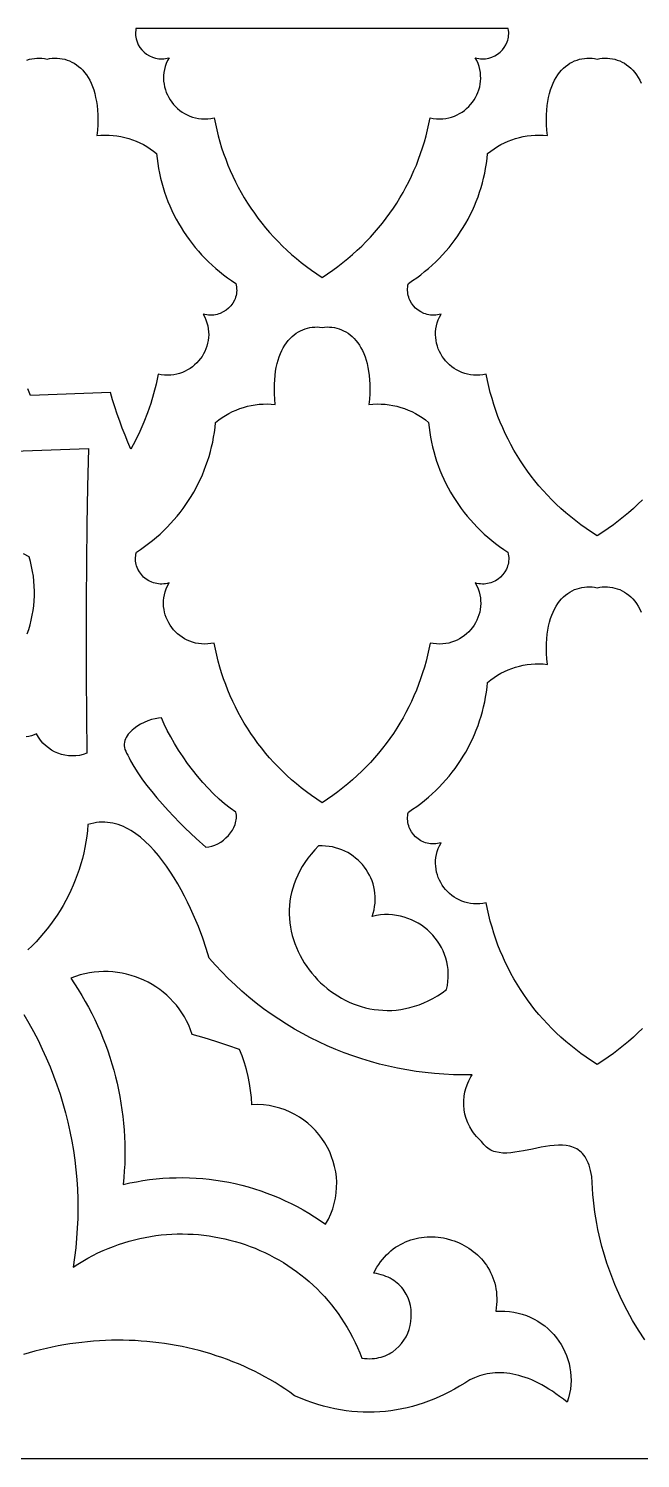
# Model space of a CAD drawing. Extents: x 50 to 3710, y -977 to -877.
# Drawn here: x 3112.1 to 3154.9, y -977.1 to -877.1 of the extents above; entities that cross this region are included whole.
import ezdxf

# ---------------------------------------------------------------- set-up
doc = ezdxf.new("R2010")
doc.units = 0
doc.layers.add('LAYER_1', color=18, linetype='CONTINUOUS')

msp = doc.modelspace()

# ---------------------------------------------------------------- linework, layer by layer
at = {"layer": 'LAYER_1'}
for points in [[(3132.594, -894.488), (3132.971, -894.241), (3133.339, -893.985), (3133.699, -893.722), (3134.05, -893.451), (3134.393, -893.172), (3134.727, -892.885), (3135.053, -892.591), (3135.369, -892.29), (3135.677, -891.982), (3135.976, -891.667), (3136.266, -891.345), (3136.547, -891.017), (3136.819, -890.682), (3137.082, -890.341), (3137.335, -889.994), (3137.579, -889.641), (3137.813, -889.283), (3138.038, -888.918), (3138.253, -888.548), (3138.459, -888.173), (3138.655, -887.793), (3138.841, -887.408), (3139.017, -887.019), (3139.183, -886.624), (3139.339, -886.225), (3139.485, -885.822), (3139.62, -885.415), (3139.746, -885.004), (3139.861, -884.589), (3139.965, -884.17), (3140.059, -883.748), (3140.142, -883.322), (3140.37, -883.364), (3140.594, -883.389), (3140.815, -883.396), (3141.031, -883.387), (3141.242, -883.362), (3141.448, -883.322), (3141.649, -883.268), (3141.843, -883.2), (3142.03, -883.119), (3142.209, -883.025), (3142.381, -882.92), (3142.545, -882.803), (3142.699, -882.675), (3142.845, -882.538), (3142.98, -882.392), (3143.106, -882.237), (3143.22, -882.074), (3143.323, -881.904), (3143.414, -881.727), (3143.493, -881.544), (3143.559, -881.356), (3143.612, -881.163), (3143.651, -880.966), (3143.676, -880.766), (3143.685, -880.563), (3143.68, -880.358), (3143.659, -880.151), (3143.621, -879.944), (3143.566, -879.736), (3143.495, -879.529), (3143.405, -879.323), (3143.297, -879.119), (3143.42, -879.152), (3143.542, -879.176), (3143.664, -879.191), (3143.784, -879.199), (3143.903, -879.198), (3144.02, -879.19), (3144.248, -879.151), (3144.466, -879.085), (3144.672, -878.992), (3144.865, -878.876), (3145.04, -878.738), (3145.198, -878.58), (3145.335, -878.404), (3145.449, -878.213), (3145.539, -878.007), (3145.574, -877.899), (3145.602, -877.789), (3145.623, -877.676), (3145.637, -877.561), (3145.642, -877.444), (3145.64, -877.325), (3145.63, -877.205), (3145.611, -877.083), (3119.578, -877.083), (3119.559, -877.205), (3119.549, -877.325), (3119.546, -877.444), (3119.552, -877.561), (3119.566, -877.676), (3119.586, -877.789), (3119.65, -878.007), (3119.739, -878.213), (3119.854, -878.404), (3119.991, -878.58), (3120.149, -878.738), (3120.324, -878.876), (3120.516, -878.992), (3120.723, -879.085), (3120.941, -879.151), (3121.054, -879.174), (3121.169, -879.19), (3121.286, -879.198), (3121.405, -879.199), (3121.525, -879.191), (3121.647, -879.176), (3121.769, -879.152), (3121.892, -879.119), (3121.784, -879.323), (3121.694, -879.529), (3121.623, -879.736), (3121.568, -879.944), (3121.53, -880.151), (3121.509, -880.358), (3121.503, -880.563), (3121.513, -880.766), (3121.538, -880.966), (3121.577, -881.163), (3121.63, -881.356), (3121.696, -881.544), (3121.775, -881.727), (3121.866, -881.904), (3121.969, -882.074), (3122.083, -882.237), (3122.209, -882.392), (3122.344, -882.538), (3122.489, -882.675), (3122.644, -882.803), (3122.808, -882.92), (3122.98, -883.025), (3123.159, -883.119), (3123.346, -883.2), (3123.54, -883.268), (3123.74, -883.322), (3123.947, -883.362), (3124.158, -883.387), (3124.374, -883.396), (3124.595, -883.389), (3124.819, -883.364), (3125.047, -883.322), (3125.13, -883.748), (3125.224, -884.17), (3125.328, -884.589), (3125.443, -885.004), (3125.569, -885.415), (3125.704, -885.822), (3125.85, -886.225), (3126.006, -886.624), (3126.172, -887.019), (3126.348, -887.408), (3126.534, -887.793), (3126.73, -888.173), (3126.935, -888.548), (3127.151, -888.918), (3127.376, -889.283), (3127.61, -889.641), (3127.854, -889.994), (3128.107, -890.341), (3128.37, -890.682), (3128.642, -891.017), (3128.923, -891.345), (3129.213, -891.667), (3129.512, -891.982), (3129.819, -892.29), (3130.136, -892.591), (3130.462, -892.885), (3130.796, -893.172), (3131.139, -893.451), (3131.49, -893.722), (3131.85, -893.985), (3132.218, -894.241)], [(3132.594, -931.222), (3132.218, -930.975), (3131.85, -930.72), (3131.49, -930.456), (3131.139, -930.185), (3130.796, -929.906), (3130.462, -929.62), (3130.136, -929.326), (3129.819, -929.025), (3129.511, -928.717), (3129.212, -928.402), (3128.922, -928.08), (3128.641, -927.751), (3128.37, -927.417), (3128.107, -927.076), (3127.854, -926.729), (3127.61, -926.376), (3127.375, -926.017), (3127.151, -925.653), (3126.935, -925.283), (3126.73, -924.908), (3126.534, -924.528), (3126.348, -924.143), (3126.172, -923.753), (3126.006, -923.359), (3125.85, -922.96), (3125.704, -922.557), (3125.568, -922.149), (3125.443, -921.738), (3125.328, -921.323), (3125.224, -920.904), (3125.13, -920.482), (3125.047, -920.057), (3124.819, -920.099), (3124.594, -920.123), (3124.374, -920.131), (3124.158, -920.121), (3123.946, -920.097), (3123.74, -920.057), (3123.54, -920.002), (3123.346, -919.934), (3123.159, -919.853), (3122.979, -919.759), (3122.808, -919.654), (3122.644, -919.537), (3122.489, -919.41), (3122.344, -919.273), (3122.208, -919.126), (3122.083, -918.971), (3121.969, -918.808), (3121.866, -918.638), (3121.774, -918.461), (3121.695, -918.279), (3121.629, -918.09), (3121.577, -917.898), (3121.538, -917.701), (3121.513, -917.5), (3121.503, -917.297), (3121.509, -917.092), (3121.53, -916.886), (3121.568, -916.678), (3121.622, -916.471), (3121.694, -916.264), (3121.784, -916.058), (3121.892, -915.854), (3121.765, -915.887), (3121.639, -915.911), (3121.515, -915.927), (3121.391, -915.933), (3121.269, -915.932), (3121.149, -915.922), (3121.03, -915.904), (3120.915, -915.879), (3120.802, -915.847), (3120.692, -915.807), (3120.482, -915.708), (3120.287, -915.584), (3120.11, -915.438), (3119.953, -915.27), (3119.818, -915.085), (3119.708, -914.883), (3119.662, -914.776), (3119.624, -914.666), (3119.593, -914.554), (3119.57, -914.438), (3119.554, -914.32), (3119.547, -914.2), (3119.548, -914.078), (3119.557, -913.955), (3119.576, -913.83), (3119.604, -913.704), (3119.897, -913.51), (3120.184, -913.309), (3120.464, -913.101), (3120.738, -912.886), (3121.004, -912.663), (3121.263, -912.433), (3121.515, -912.197), (3121.759, -911.954), (3121.996, -911.705), (3122.226, -911.45), (3122.448, -911.189), (3122.662, -910.922), (3122.868, -910.649), (3123.066, -910.371), (3123.256, -910.088), (3123.438, -909.799), (3123.612, -909.506), (3123.777, -909.207), (3123.934, -908.905), (3124.082, -908.597), (3124.221, -908.286), (3124.351, -907.971), (3124.473, -907.651), (3124.585, -907.328), (3124.688, -907.002), (3124.782, -906.672), (3124.867, -906.339), (3124.942, -906.003), (3125.007, -905.664), (3125.063, -905.323), (3125.109, -904.979), (3125.145, -904.633), (3125.365, -904.456), (3125.593, -904.291), (3125.829, -904.139), (3126.071, -904), (3126.32, -903.873), (3126.575, -903.76), (3126.835, -903.659), (3127.099, -903.572), (3127.368, -903.498), (3127.641, -903.438), (3127.916, -903.392), (3128.194, -903.36), (3128.474, -903.341), (3128.756, -903.338), (3129.039, -903.348), (3129.322, -903.373), (3129.288, -902.999), (3129.267, -902.639), (3129.258, -902.294), (3129.262, -901.963), (3129.278, -901.646), (3129.305, -901.343), (3129.343, -901.053), (3129.391, -900.778), (3129.45, -900.516), (3129.518, -900.268), (3129.596, -900.033), (3129.682, -899.811), (3129.777, -899.603), (3129.879, -899.407), (3129.989, -899.225), (3130.106, -899.055), (3130.23, -898.898), (3130.36, -898.753), (3130.496, -898.621), (3130.637, -898.501), (3130.783, -898.394), (3130.934, -898.298), (3131.089, -898.215), (3131.247, -898.143), (3131.409, -898.083), (3131.573, -898.034), (3131.74, -897.997), (3131.909, -897.971), (3132.079, -897.957), (3132.25, -897.953), (3132.422, -897.961), (3132.594, -897.979), (3132.767, -897.961), (3132.939, -897.953), (3133.11, -897.957), (3133.28, -897.971), (3133.449, -897.997), (3133.616, -898.034), (3133.78, -898.083), (3133.942, -898.143), (3134.1, -898.215), (3134.255, -898.298), (3134.405, -898.394), (3134.552, -898.501), (3134.693, -898.621), (3134.829, -898.753), (3134.959, -898.898), (3135.082, -899.055), (3135.2, -899.225), (3135.31, -899.407), (3135.412, -899.603), (3135.507, -899.811), (3135.593, -900.033), (3135.671, -900.268), (3135.739, -900.516), (3135.797, -900.778), (3135.846, -901.053), (3135.884, -901.343), (3135.911, -901.646), (3135.927, -901.963), (3135.93, -902.294), (3135.922, -902.639), (3135.901, -902.999), (3135.867, -903.373), (3136.15, -903.348), (3136.433, -903.338), (3136.714, -903.341), (3136.995, -903.36), (3137.273, -903.392), (3137.548, -903.438), (3137.821, -903.498), (3138.089, -903.572), (3138.354, -903.659), (3138.614, -903.76), (3138.869, -903.873), (3139.117, -904), (3139.36, -904.139), (3139.595, -904.291), (3139.824, -904.456), (3140.044, -904.633), (3140.08, -904.979), (3140.126, -905.323), (3140.181, -905.664), (3140.247, -906.003), (3140.322, -906.339), (3140.406, -906.672), (3140.5, -907.002), (3140.604, -907.328), (3140.716, -907.651), (3140.837, -907.971), (3140.968, -908.286), (3141.107, -908.597), (3141.255, -908.905), (3141.412, -909.207), (3141.577, -909.506), (3141.751, -909.799), (3141.933, -910.088), (3142.123, -910.371), (3142.321, -910.649), (3142.527, -910.922), (3142.741, -911.189), (3142.963, -911.45), (3143.192, -911.705), (3143.43, -911.954), (3143.674, -912.197), (3143.926, -912.433), (3144.185, -912.663), (3144.451, -912.886), (3144.724, -913.101), (3145.004, -913.309), (3145.291, -913.51), (3145.585, -913.704), (3145.613, -913.83), (3145.631, -913.955), (3145.641, -914.078), (3145.642, -914.2), (3145.635, -914.32), (3145.619, -914.438), (3145.596, -914.554), (3145.565, -914.666), (3145.526, -914.776), (3145.481, -914.883), (3145.371, -915.085), (3145.236, -915.27), (3145.079, -915.438), (3144.902, -915.584), (3144.707, -915.708), (3144.497, -915.807), (3144.387, -915.847), (3144.274, -915.879), (3144.158, -915.904), (3144.04, -915.922), (3143.92, -915.932), (3143.798, -915.933), (3143.674, -915.927), (3143.549, -915.911), (3143.423, -915.887), (3143.297, -915.854), (3143.405, -916.058), (3143.495, -916.264), (3143.566, -916.471), (3143.621, -916.678), (3143.659, -916.886), (3143.68, -917.092), (3143.685, -917.297), (3143.676, -917.5), (3143.651, -917.701), (3143.612, -917.898), (3143.559, -918.09), (3143.493, -918.279), (3143.414, -918.461), (3143.323, -918.638), (3143.22, -918.808), (3143.106, -918.971), (3142.98, -919.126), (3142.845, -919.273), (3142.699, -919.41), (3142.545, -919.537), (3142.381, -919.654), (3142.209, -919.759), (3142.03, -919.853), (3141.843, -919.934), (3141.649, -920.002), (3141.448, -920.057), (3141.242, -920.097), (3141.031, -920.121), (3140.815, -920.131), (3140.594, -920.123), (3140.37, -920.099), (3140.142, -920.057), (3140.059, -920.482), (3139.965, -920.904), (3139.861, -921.323), (3139.746, -921.738), (3139.62, -922.149), (3139.485, -922.557), (3139.339, -922.96), (3139.183, -923.359), (3139.017, -923.753), (3138.841, -924.143), (3138.655, -924.528), (3138.459, -924.908), (3138.253, -925.283), (3138.038, -925.653), (3137.813, -926.017), (3137.579, -926.376), (3137.335, -926.729), (3137.082, -927.076), (3136.819, -927.417), (3136.547, -927.751), (3136.266, -928.08), (3135.976, -928.402), (3135.677, -928.717), (3135.369, -929.025), (3135.053, -929.326), (3134.727, -929.62), (3134.393, -929.906), (3134.05, -930.185), (3133.699, -930.456), (3133.339, -930.72), (3132.971, -930.975)], [(3126.561, -931.876), (3126.169, -931.607), (3125.777, -931.303), (3125.386, -930.966), (3124.999, -930.601), (3124.618, -930.211), (3124.245, -929.8), (3123.881, -929.371), (3123.529, -928.927), (3123.189, -928.473), (3122.866, -928.012), (3122.559, -927.548), (3122.272, -927.083), (3122.006, -926.623), (3121.762, -926.169), (3121.544, -925.727), (3121.353, -925.299), (3121.148, -925.312), (3120.919, -925.351), (3120.672, -925.415), (3120.414, -925.502), (3120.153, -925.611), (3119.895, -925.74), (3119.647, -925.889), (3119.416, -926.056), (3119.31, -926.146), (3119.209, -926.24), (3119.117, -926.338), (3119.033, -926.44), (3118.959, -926.545), (3118.895, -926.653), (3118.842, -926.765), (3118.801, -926.88), (3118.773, -926.998), (3118.759, -927.118), (3118.76, -927.241), (3118.776, -927.367), (3118.808, -927.494), (3118.857, -927.624), (3118.925, -927.756), (3119.012, -927.89), (3119.1, -928.086), (3119.199, -928.286), (3119.428, -928.699), (3119.696, -929.126), (3119.996, -929.561), (3120.324, -930.004), (3120.676, -930.449), (3121.047, -930.894), (3121.433, -931.336), (3121.828, -931.77), (3122.228, -932.195), (3122.628, -932.606), (3123.024, -933), (3123.784, -933.724), (3124.47, -934.341), (3124.678, -934.319), (3124.887, -934.27), (3125.096, -934.196), (3125.301, -934.099), (3125.5, -933.981), (3125.691, -933.844), (3125.871, -933.69), (3126.037, -933.521), (3126.187, -933.34), (3126.318, -933.147), (3126.428, -932.946), (3126.513, -932.738), (3126.571, -932.525), (3126.59, -932.417), (3126.601, -932.309), (3126.604, -932.2), (3126.598, -932.092), (3126.584, -931.984)], [(3141.296, -944.298), (3141.356, -944.009), (3141.396, -943.723), (3141.416, -943.44), (3141.416, -943.161), (3141.399, -942.886), (3141.363, -942.615), (3141.31, -942.35), (3141.241, -942.09), (3141.155, -941.838), (3141.053, -941.592), (3140.937, -941.354), (3140.806, -941.124), (3140.661, -940.903), (3140.504, -940.692), (3140.333, -940.49), (3140.151, -940.299), (3139.957, -940.12), (3139.753, -939.952), (3139.538, -939.796), (3139.314, -939.654), (3139.081, -939.525), (3138.839, -939.41), (3138.59, -939.311), (3138.333, -939.226), (3138.07, -939.157), (3137.801, -939.105), (3137.526, -939.07), (3137.247, -939.052), (3136.963, -939.053), (3136.676, -939.073), (3136.385, -939.112), (3136.093, -939.172), (3136.167, -938.938), (3136.225, -938.705), (3136.268, -938.472), (3136.295, -938.241), (3136.306, -938.01), (3136.303, -937.782), (3136.286, -937.557), (3136.255, -937.334), (3136.21, -937.115), (3136.153, -936.901), (3136.082, -936.69), (3135.999, -936.485), (3135.904, -936.286), (3135.798, -936.093), (3135.68, -935.906), (3135.552, -935.727), (3135.413, -935.555), (3135.264, -935.391), (3135.105, -935.237), (3134.938, -935.091), (3134.761, -934.955), (3134.576, -934.83), (3134.383, -934.715), (3134.182, -934.611), (3133.974, -934.52), (3133.759, -934.44), (3133.538, -934.373), (3133.31, -934.32), (3133.077, -934.281), (3132.838, -934.256), (3132.595, -934.245), (3132.347, -934.25), (3132.079, -934.53), (3131.831, -934.814), (3131.603, -935.102), (3131.395, -935.394), (3131.206, -935.689), (3131.036, -935.986), (3130.885, -936.286), (3130.751, -936.588), (3130.636, -936.891), (3130.537, -937.196), (3130.456, -937.501), (3130.392, -937.806), (3130.344, -938.112), (3130.312, -938.417), (3130.296, -938.721), (3130.295, -939.025), (3130.309, -939.326), (3130.338, -939.625), (3130.38, -939.922), (3130.437, -940.216), (3130.507, -940.507), (3130.591, -940.795), (3130.687, -941.078), (3130.796, -941.357), (3130.917, -941.631), (3131.05, -941.899), (3131.194, -942.162), (3131.349, -942.42), (3131.515, -942.67), (3131.691, -942.914), (3131.877, -943.151), (3132.073, -943.38), (3132.278, -943.601), (3132.492, -943.813), (3132.714, -944.017), (3132.945, -944.212), (3133.184, -944.397), (3133.43, -944.571), (3133.683, -944.736), (3133.943, -944.89), (3134.209, -945.032), (3134.482, -945.163), (3134.76, -945.282), (3135.044, -945.388), (3135.332, -945.482), (3135.626, -945.562), (3135.923, -945.629), (3136.225, -945.682), (3136.53, -945.721), (3136.838, -945.744), (3137.149, -945.753), (3137.463, -945.745), (3137.779, -945.722), (3138.097, -945.683), (3138.416, -945.626), (3138.736, -945.553), (3139.057, -945.462), (3139.379, -945.353), (3139.7, -945.225), (3140.021, -945.079), (3140.342, -944.913), (3140.661, -944.728), (3140.979, -944.523)], [(3118.682, -957.923), (3119.142, -957.819), (3119.604, -957.728), (3120.067, -957.649), (3120.531, -957.584), (3120.996, -957.531), (3121.46, -957.491), (3121.925, -957.463), (3122.39, -957.448), (3122.854, -957.445), (3123.318, -957.455), (3123.781, -957.477), (3124.242, -957.511), (3124.702, -957.558), (3125.161, -957.617), (3125.617, -957.688), (3126.072, -957.771), (3126.524, -957.867), (3126.973, -957.974), (3127.419, -958.093), (3127.862, -958.225), (3128.301, -958.368), (3128.737, -958.523), (3129.169, -958.689), (3129.596, -958.868), (3130.019, -959.058), (3130.438, -959.26), (3130.851, -959.473), (3131.259, -959.698), (3131.662, -959.934), (3132.059, -960.182), (3132.449, -960.441), (3132.834, -960.711), (3133.031, -960.351), (3133.198, -959.986), (3133.336, -959.617), (3133.445, -959.247), (3133.527, -958.875), (3133.582, -958.502), (3133.61, -958.131), (3133.612, -957.762), (3133.589, -957.396), (3133.542, -957.035), (3133.471, -956.678), (3133.377, -956.328), (3133.26, -955.986), (3133.122, -955.652), (3132.962, -955.327), (3132.782, -955.014), (3132.583, -954.712), (3132.364, -954.423), (3132.127, -954.148), (3131.872, -953.889), (3131.6, -953.645), (3131.311, -953.419), (3131.007, -953.211), (3130.688, -953.023), (3130.354, -952.855), (3130.007, -952.708), (3129.647, -952.585), (3129.274, -952.485), (3128.89, -952.41), (3128.494, -952.361), (3128.088, -952.339), (3127.673, -952.345), (3127.644, -951.847), (3127.592, -951.352), (3127.518, -950.86), (3127.422, -950.371), (3127.303, -949.888), (3127.163, -949.41), (3127.001, -948.938), (3126.817, -948.473), (3125.994, -948.2), (3125.168, -947.934), (3124.341, -947.675), (3123.51, -947.424), (3123.395, -947.102), (3123.265, -946.79), (3123.12, -946.489), (3122.96, -946.198), (3122.786, -945.918), (3122.6, -945.65), (3122.4, -945.392), (3122.189, -945.147), (3121.966, -944.914), (3121.732, -944.692), (3121.487, -944.484), (3121.234, -944.288), (3120.971, -944.105), (3120.699, -943.936), (3120.419, -943.781), (3120.133, -943.639), (3119.839, -943.511), (3119.539, -943.398), (3119.234, -943.3), (3118.923, -943.217), (3118.608, -943.149), (3118.289, -943.096), (3117.967, -943.06), (3117.643, -943.039), (3117.316, -943.035), (3116.988, -943.048), (3116.658, -943.077), (3116.329, -943.124), (3116, -943.188), (3115.671, -943.269), (3115.344, -943.369), (3115.019, -943.487), (3115.287, -943.887), (3115.545, -944.292), (3115.794, -944.701), (3116.033, -945.116), (3116.263, -945.534), (3116.483, -945.957), (3116.693, -946.384), (3116.894, -946.815), (3117.085, -947.25), (3117.266, -947.689), (3117.437, -948.131), (3117.598, -948.576), (3117.749, -949.024), (3117.891, -949.476), (3118.022, -949.93), (3118.143, -950.387), (3118.255, -950.846), (3118.356, -951.308), (3118.446, -951.771), (3118.527, -952.237), (3118.597, -952.705), (3118.658, -953.174), (3118.707, -953.645), (3118.747, -954.117), (3118.775, -954.591), (3118.794, -955.065), (3118.802, -955.54), (3118.799, -956.016), (3118.786, -956.492), (3118.762, -956.969), (3118.727, -957.446)]]:
    msp.add_lwpolyline(points, close=True, dxfattribs=at)
for points in [[(3111.951, -879.283), (3112.122, -879.232), (3112.295, -879.193), (3112.47, -879.167), (3112.647, -879.152), (3112.825, -879.15), (3113.003, -879.159), (3113.182, -879.18), (3113.361, -879.212), (3113.539, -879.18), (3113.718, -879.159), (3113.897, -879.15), (3114.074, -879.152), (3114.251, -879.167), (3114.426, -879.193), (3114.6, -879.232), (3114.77, -879.283), (3114.938, -879.347), (3115.102, -879.423), (3115.261, -879.512), (3115.417, -879.614), (3115.567, -879.729), (3115.712, -879.857), (3115.851, -879.999), (3115.984, -880.154), (3116.11, -880.322), (3116.228, -880.504), (3116.339, -880.7), (3116.441, -880.91), (3116.534, -881.134), (3116.619, -881.373), (3116.693, -881.625), (3116.757, -881.893), (3116.81, -882.174), (3116.853, -882.471), (3116.883, -882.783), (3116.902, -883.109), (3116.907, -883.451), (3116.9, -883.808), (3116.879, -884.181), (3116.844, -884.569), (3117.127, -884.544), (3117.409, -884.534), (3117.691, -884.538), (3117.971, -884.556), (3118.249, -884.588), (3118.525, -884.634), (3118.797, -884.694), (3119.066, -884.768), (3119.331, -884.855), (3119.591, -884.956), (3119.845, -885.069), (3120.094, -885.196), (3120.336, -885.335), (3120.572, -885.488), (3120.8, -885.652), (3121.021, -885.829), (3121.057, -886.175), (3121.102, -886.519), (3121.158, -886.86), (3121.224, -887.199), (3121.299, -887.535), (3121.383, -887.868), (3121.477, -888.198), (3121.58, -888.524), (3121.693, -888.847), (3121.814, -889.167), (3121.945, -889.482), (3122.084, -889.794), (3122.232, -890.101), (3122.388, -890.404), (3122.554, -890.702), (3122.727, -890.995), (3122.909, -891.284), (3123.099, -891.567), (3123.297, -891.845), (3123.504, -892.118), (3123.718, -892.385), (3123.94, -892.646), (3124.169, -892.902), (3124.406, -893.151), (3124.651, -893.393), (3124.902, -893.629), (3125.162, -893.859), (3125.428, -894.082), (3125.701, -894.297), (3125.981, -894.505), (3126.268, -894.706), (3126.561, -894.9), (3126.589, -895.026), (3126.608, -895.151), (3126.618, -895.274), (3126.619, -895.396), (3126.611, -895.517), (3126.596, -895.634), (3126.572, -895.75), (3126.541, -895.863), (3126.503, -895.972), (3126.458, -896.079), (3126.347, -896.281), (3126.212, -896.466), (3126.055, -896.634), (3125.878, -896.78), (3125.684, -896.904), (3125.474, -897.003), (3125.364, -897.043), (3125.251, -897.075), (3125.135, -897.1), (3125.017, -897.118), (3124.897, -897.128), (3124.774, -897.13), (3124.651, -897.123), (3124.526, -897.108), (3124.4, -897.083), (3124.274, -897.05), (3124.382, -897.254), (3124.471, -897.46), (3124.543, -897.667), (3124.598, -897.874), (3124.635, -898.082), (3124.657, -898.288), (3124.662, -898.493), (3124.652, -898.696), (3124.628, -898.897), (3124.589, -899.094), (3124.536, -899.286), (3124.47, -899.475), (3124.391, -899.657), (3124.3, -899.834), (3124.197, -900.005), (3124.082, -900.167), (3123.957, -900.322), (3123.821, -900.469), (3123.676, -900.606), (3123.521, -900.733), (3123.358, -900.85), (3123.186, -900.956), (3123.006, -901.049), (3122.819, -901.13), (3122.625, -901.199), (3122.425, -901.253), (3122.219, -901.293), (3122.008, -901.318), (3121.791, -901.327), (3121.571, -901.319), (3121.347, -901.295), (3121.119, -901.253), (3120.978, -901.945), (3120.808, -902.628), (3120.611, -903.301), (3120.386, -903.964), (3120.135, -904.616), (3119.856, -905.255), (3119.551, -905.883), (3119.22, -906.496), (3119.01, -906.013), (3118.81, -905.525), (3118.619, -905.034), (3118.437, -904.54), (3118.264, -904.042), (3118.101, -903.541), (3117.946, -903.038), (3117.802, -902.531), (3112.209, -902.734), (3112.012, -902.285)], [(3155, -910.035), (3154.683, -910.346), (3154.357, -910.649), (3154.022, -910.945), (3153.678, -911.233), (3153.325, -911.513), (3152.964, -911.785), (3152.594, -912.048), (3152.215, -912.304), (3151.827, -912.551), (3151.44, -912.304), (3151.061, -912.048), (3150.691, -911.785), (3150.329, -911.513), (3149.976, -911.233), (3149.632, -910.945), (3149.297, -910.649), (3148.971, -910.346), (3148.654, -910.035), (3148.347, -909.718), (3148.048, -909.393), (3147.759, -909.061), (3147.48, -908.723), (3147.21, -908.378), (3146.949, -908.027), (3146.698, -907.669), (3146.457, -907.306), (3146.226, -906.937), (3146.005, -906.562), (3145.794, -906.182), (3145.593, -905.796), (3145.402, -905.405), (3145.221, -905.01), (3145.051, -904.609), (3144.891, -904.204), (3144.741, -903.794), (3144.602, -903.38), (3144.474, -902.962), (3144.356, -902.541), (3144.25, -902.115), (3144.154, -901.686), (3144.069, -901.253), (3143.841, -901.295), (3143.617, -901.319), (3143.396, -901.327), (3143.18, -901.318), (3142.969, -901.293), (3142.763, -901.253), (3142.563, -901.199), (3142.369, -901.13), (3142.182, -901.049), (3142.002, -900.956), (3141.83, -900.85), (3141.667, -900.733), (3141.512, -900.606), (3141.366, -900.469), (3141.231, -900.322), (3141.106, -900.167), (3140.991, -900.005), (3140.888, -899.834), (3140.797, -899.657), (3140.718, -899.475), (3140.652, -899.286), (3140.599, -899.094), (3140.56, -898.897), (3140.536, -898.696), (3140.526, -898.493), (3140.531, -898.288), (3140.553, -898.082), (3140.59, -897.874), (3140.645, -897.667), (3140.717, -897.46), (3140.806, -897.254), (3140.914, -897.05), (3140.788, -897.083), (3140.662, -897.108), (3140.537, -897.123), (3140.413, -897.13), (3140.291, -897.128), (3140.171, -897.118), (3140.053, -897.1), (3139.937, -897.075), (3139.824, -897.043), (3139.714, -897.003), (3139.504, -896.904), (3139.31, -896.78), (3139.133, -896.634), (3138.975, -896.466), (3138.841, -896.281), (3138.73, -896.079), (3138.685, -895.972), (3138.647, -895.863), (3138.616, -895.75), (3138.592, -895.634), (3138.577, -895.517), (3138.569, -895.396), (3138.57, -895.274), (3138.58, -895.151), (3138.598, -895.026), (3138.626, -894.9), (3138.92, -894.706), (3139.207, -894.505), (3139.487, -894.297), (3139.76, -894.082), (3140.026, -893.859), (3140.285, -893.629), (3140.537, -893.393), (3140.782, -893.151), (3141.019, -892.902), (3141.248, -892.646), (3141.47, -892.385), (3141.684, -892.118), (3141.89, -891.845), (3142.089, -891.567), (3142.279, -891.284), (3142.461, -890.995), (3142.634, -890.702), (3142.799, -890.404), (3142.956, -890.101), (3143.104, -889.794), (3143.243, -889.482), (3143.374, -889.167), (3143.495, -888.847), (3143.608, -888.524), (3143.711, -888.198), (3143.805, -887.868), (3143.889, -887.535), (3143.964, -887.199), (3144.03, -886.86), (3144.085, -886.519), (3144.131, -886.175), (3144.167, -885.829), (3144.388, -885.652), (3144.616, -885.488), (3144.851, -885.335), (3145.094, -885.196), (3145.343, -885.069), (3145.597, -884.956), (3145.857, -884.855), (3146.122, -884.768), (3146.391, -884.694), (3146.663, -884.634), (3146.939, -884.588), (3147.217, -884.556), (3147.497, -884.538), (3147.779, -884.534), (3148.061, -884.544), (3148.344, -884.569), (3148.309, -884.181), (3148.288, -883.808), (3148.281, -883.451), (3148.286, -883.109), (3148.305, -882.783), (3148.335, -882.471), (3148.377, -882.174), (3148.431, -881.893), (3148.495, -881.625), (3148.569, -881.373), (3148.653, -881.134), (3148.747, -880.91), (3148.849, -880.7), (3148.96, -880.504), (3149.078, -880.322), (3149.204, -880.154), (3149.336, -879.999), (3149.476, -879.857), (3149.621, -879.729), (3149.771, -879.614), (3149.926, -879.512), (3150.086, -879.423), (3150.25, -879.347), (3150.418, -879.283), (3150.588, -879.232), (3150.761, -879.193), (3150.937, -879.167), (3151.113, -879.152), (3151.291, -879.15), (3151.47, -879.159), (3151.649, -879.18), (3151.827, -879.212), (3152.006, -879.18), (3152.184, -879.159), (3152.363, -879.15), (3152.541, -879.152), (3152.718, -879.167), (3152.893, -879.193), (3153.066, -879.232), (3153.237, -879.283), (3153.404, -879.347), (3153.568, -879.423), (3153.728, -879.512), (3153.883, -879.614), (3154.034, -879.729), (3154.179, -879.857), (3154.318, -879.999), (3154.451, -880.154), (3154.576, -880.322), (3154.695, -880.504), (3154.805, -880.7), (3154.908, -880.91)], [(3155, -910.035), (3154.683, -910.346), (3154.357, -910.649), (3154.022, -910.945), (3153.678, -911.233), (3153.325, -911.513), (3152.964, -911.785), (3152.594, -912.048), (3152.215, -912.304), (3151.827, -912.551), (3151.44, -912.304), (3151.061, -912.048), (3150.691, -911.785), (3150.329, -911.513), (3149.976, -911.233), (3149.632, -910.945), (3149.297, -910.649), (3148.971, -910.346), (3148.654, -910.035), (3148.347, -909.718), (3148.048, -909.393), (3147.759, -909.061), (3147.48, -908.723), (3147.21, -908.378), (3146.949, -908.027), (3146.698, -907.669), (3146.457, -907.306), (3146.226, -906.937), (3146.005, -906.562), (3145.794, -906.182), (3145.593, -905.796), (3145.402, -905.405), (3145.221, -905.01), (3145.051, -904.609), (3144.891, -904.204), (3144.741, -903.794), (3144.602, -903.38), (3144.474, -902.962), (3144.356, -902.541), (3144.25, -902.115), (3144.154, -901.686), (3144.069, -901.253), (3143.841, -901.295), (3143.617, -901.319), (3143.396, -901.327), (3143.18, -901.318), (3142.969, -901.293), (3142.763, -901.253), (3142.563, -901.199), (3142.369, -901.13), (3142.182, -901.049), (3142.002, -900.956), (3141.83, -900.85), (3141.667, -900.733), (3141.512, -900.606), (3141.366, -900.469), (3141.231, -900.322), (3141.106, -900.167), (3140.991, -900.005), (3140.888, -899.834), (3140.797, -899.657), (3140.718, -899.475), (3140.652, -899.286), (3140.599, -899.094), (3140.56, -898.897), (3140.536, -898.696), (3140.526, -898.493), (3140.531, -898.288), (3140.553, -898.082), (3140.59, -897.874), (3140.645, -897.667), (3140.717, -897.46), (3140.806, -897.254), (3140.914, -897.05), (3140.788, -897.083), (3140.662, -897.108), (3140.537, -897.123), (3140.413, -897.13), (3140.291, -897.128), (3140.171, -897.118), (3140.053, -897.1), (3139.937, -897.075), (3139.824, -897.043), (3139.714, -897.003), (3139.504, -896.904), (3139.31, -896.78), (3139.133, -896.634), (3138.975, -896.466), (3138.841, -896.281), (3138.73, -896.079), (3138.685, -895.972), (3138.647, -895.863), (3138.616, -895.75), (3138.592, -895.634), (3138.577, -895.517), (3138.569, -895.396), (3138.57, -895.274), (3138.58, -895.151), (3138.598, -895.026), (3138.626, -894.9), (3138.92, -894.706), (3139.207, -894.505), (3139.487, -894.297), (3139.76, -894.082), (3140.026, -893.859), (3140.285, -893.629), (3140.537, -893.393), (3140.782, -893.151), (3141.019, -892.902), (3141.248, -892.646), (3141.47, -892.385), (3141.684, -892.118), (3141.89, -891.845), (3142.089, -891.567), (3142.279, -891.284), (3142.461, -890.995), (3142.634, -890.702), (3142.799, -890.404), (3142.956, -890.101), (3143.104, -889.794), (3143.243, -889.482), (3143.374, -889.167), (3143.495, -888.847), (3143.608, -888.524), (3143.711, -888.198), (3143.805, -887.868), (3143.889, -887.535), (3143.964, -887.199), (3144.03, -886.86), (3144.085, -886.519), (3144.131, -886.175), (3144.167, -885.829), (3144.388, -885.652), (3144.616, -885.488), (3144.851, -885.335), (3145.094, -885.196), (3145.343, -885.069), (3145.597, -884.956), (3145.857, -884.855), (3146.122, -884.768), (3146.391, -884.694), (3146.663, -884.634), (3146.939, -884.588), (3147.217, -884.556), (3147.497, -884.538), (3147.779, -884.534), (3148.061, -884.544), (3148.344, -884.569), (3148.309, -884.181), (3148.288, -883.808), (3148.281, -883.451), (3148.286, -883.109), (3148.305, -882.783), (3148.335, -882.471), (3148.377, -882.174), (3148.431, -881.893), (3148.495, -881.625), (3148.569, -881.373), (3148.653, -881.134), (3148.747, -880.91), (3148.849, -880.7), (3148.96, -880.504), (3149.078, -880.322), (3149.204, -880.154), (3149.336, -879.999), (3149.476, -879.857), (3149.621, -879.729), (3149.771, -879.614), (3149.926, -879.512), (3150.086, -879.423), (3150.25, -879.347), (3150.418, -879.283), (3150.588, -879.232), (3150.761, -879.193), (3150.937, -879.167), (3151.113, -879.152), (3151.291, -879.15), (3151.47, -879.159), (3151.649, -879.18), (3151.827, -879.212), (3152.006, -879.18), (3152.184, -879.159), (3152.363, -879.15), (3152.541, -879.152), (3152.718, -879.167), (3152.893, -879.193), (3153.066, -879.232), (3153.237, -879.283), (3153.404, -879.347), (3153.568, -879.423), (3153.728, -879.512), (3153.883, -879.614), (3154.034, -879.729), (3154.179, -879.857), (3154.318, -879.999), (3154.451, -880.154), (3154.576, -880.322), (3154.695, -880.504), (3154.805, -880.7), (3154.908, -880.91)], [(3107.09, -906.773), (3116.253, -906.458), (3116.192, -909.122), (3116.144, -911.786), (3116.11, -914.45), (3116.09, -917.114), (3116.084, -919.778), (3116.091, -922.442), (3116.112, -925.106), (3116.147, -927.77), (3115.891, -927.854), (3115.633, -927.912), (3115.374, -927.945), (3115.116, -927.954), (3114.859, -927.94), (3114.607, -927.903), (3114.359, -927.844), (3114.119, -927.762), (3113.887, -927.66), (3113.665, -927.538), (3113.455, -927.395), (3113.257, -927.233), (3113.075, -927.053), (3112.908, -926.854), (3112.76, -926.638), (3112.631, -926.405), (3112.446, -926.477), (3112.262, -926.536), (3112.076, -926.582), (3111.891, -926.615)], [(3111.963, -919.42), (3112.073, -919.1), (3112.169, -918.775), (3112.253, -918.447), (3112.324, -918.115), (3112.381, -917.78), (3112.425, -917.443), (3112.456, -917.104), (3112.472, -916.763), (3112.475, -916.42), (3112.465, -916.077), (3112.439, -915.733), (3112.4, -915.388), (3112.347, -915.044), (3112.278, -914.701), (3112.195, -914.358), (3112.098, -914.017), (3111.715, -913.816)], [(3155, -947.012), (3154.683, -947.322), (3154.357, -947.625), (3154.022, -947.921), (3153.678, -948.209), (3153.325, -948.489), (3152.964, -948.761), (3152.594, -949.025), (3152.215, -949.28), (3151.827, -949.527), (3151.44, -949.28), (3151.061, -949.025), (3150.691, -948.761), (3150.329, -948.489), (3149.976, -948.209), (3149.632, -947.921), (3149.297, -947.625), (3148.971, -947.322), (3148.654, -947.012), (3148.347, -946.694), (3148.048, -946.369), (3147.759, -946.037), (3147.48, -945.699), (3147.21, -945.354), (3146.949, -945.003), (3146.698, -944.646), (3146.457, -944.282), (3146.226, -943.913), (3146.005, -943.538), (3145.794, -943.158), (3145.593, -942.772), (3145.402, -942.382), (3145.221, -941.986), (3145.051, -941.585), (3144.891, -941.18), (3144.741, -940.771), (3144.602, -940.357), (3144.474, -939.939), (3144.356, -939.517), (3144.25, -939.091), (3144.154, -938.662), (3144.069, -938.229), (3143.841, -938.271), (3143.617, -938.296), (3143.396, -938.303), (3143.18, -938.294), (3142.969, -938.269), (3142.763, -938.229), (3142.563, -938.175), (3142.369, -938.107), (3142.182, -938.026), (3142.002, -937.932), (3141.83, -937.826), (3141.667, -937.71), (3141.512, -937.582), (3141.366, -937.445), (3141.231, -937.299), (3141.106, -937.144), (3140.991, -936.981), (3140.888, -936.811), (3140.797, -936.634), (3140.718, -936.451), (3140.652, -936.263), (3140.599, -936.07), (3140.56, -935.873), (3140.536, -935.673), (3140.526, -935.47), (3140.531, -935.265), (3140.553, -935.058), (3140.59, -934.851), (3140.645, -934.643), (3140.717, -934.436), (3140.806, -934.23), (3140.914, -934.026), (3140.788, -934.06), (3140.662, -934.084), (3140.537, -934.099), (3140.413, -934.106), (3140.291, -934.104), (3140.171, -934.094), (3140.053, -934.077), (3139.937, -934.052), (3139.824, -934.019), (3139.714, -933.98), (3139.504, -933.881), (3139.31, -933.757), (3139.133, -933.61), (3138.975, -933.443), (3138.841, -933.257), (3138.73, -933.055), (3138.685, -932.949), (3138.647, -932.839), (3138.616, -932.726), (3138.592, -932.611), (3138.577, -932.493), (3138.569, -932.373), (3138.57, -932.251), (3138.58, -932.127), (3138.598, -932.002), (3138.626, -931.876), (3138.92, -931.683), (3139.207, -931.482), (3139.487, -931.273), (3139.76, -931.058), (3140.026, -930.835), (3140.285, -930.606), (3140.537, -930.37), (3140.782, -930.127), (3141.019, -929.878), (3141.248, -929.623), (3141.47, -929.361), (3141.684, -929.094), (3141.89, -928.822), (3142.089, -928.543), (3142.279, -928.26), (3142.461, -927.972), (3142.634, -927.678), (3142.799, -927.38), (3142.956, -927.077), (3143.104, -926.77), (3143.243, -926.458), (3143.374, -926.143), (3143.495, -925.824), (3143.608, -925.501), (3143.711, -925.174), (3143.805, -924.844), (3143.889, -924.511), (3143.964, -924.175), (3144.03, -923.837), (3144.085, -923.495), (3144.131, -923.151), (3144.167, -922.805), (3144.388, -922.628), (3144.616, -922.464), (3144.851, -922.312), (3145.094, -922.172), (3145.343, -922.046), (3145.597, -921.932), (3145.857, -921.832), (3146.122, -921.744), (3146.391, -921.671), (3146.663, -921.611), (3146.939, -921.564), (3147.217, -921.532), (3147.497, -921.514), (3147.779, -921.51), (3148.061, -921.52), (3148.344, -921.546), (3148.309, -921.157), (3148.288, -920.785), (3148.281, -920.428), (3148.286, -920.086), (3148.305, -919.759), (3148.335, -919.447), (3148.377, -919.151), (3148.431, -918.869), (3148.495, -918.602), (3148.569, -918.349), (3148.653, -918.111), (3148.747, -917.887), (3148.849, -917.677), (3148.96, -917.481), (3149.078, -917.298), (3149.204, -917.13), (3149.336, -916.975), (3149.476, -916.834), (3149.621, -916.705), (3149.771, -916.59), (3149.926, -916.488), (3150.086, -916.399), (3150.25, -916.323), (3150.418, -916.259), (3150.588, -916.208), (3150.761, -916.17), (3150.937, -916.143), (3151.113, -916.128), (3151.291, -916.126), (3151.47, -916.135), (3151.649, -916.156), (3151.827, -916.189), (3152.006, -916.156), (3152.184, -916.135), (3152.363, -916.126), (3152.541, -916.128), (3152.718, -916.143), (3152.893, -916.17), (3153.066, -916.208), (3153.237, -916.259), (3153.404, -916.323), (3153.568, -916.399), (3153.728, -916.488), (3153.883, -916.59), (3154.034, -916.705), (3154.179, -916.834), (3154.318, -916.975), (3154.451, -917.13), (3154.576, -917.298), (3154.695, -917.481), (3154.805, -917.677), (3154.908, -917.887)], [(3155.155, -968.79), (3154.719, -968.122), (3154.308, -967.438), (3153.922, -966.738), (3153.562, -966.024), (3153.228, -965.295), (3153.071, -964.926), (3152.921, -964.553), (3152.777, -964.177), (3152.641, -963.798), (3152.511, -963.416), (3152.389, -963.031), (3152.273, -962.643), (3152.165, -962.252), (3152.064, -961.858), (3151.97, -961.462), (3151.884, -961.063), (3151.805, -960.661), (3151.733, -960.257), (3151.669, -959.851), (3151.613, -959.442), (3151.565, -959.031), (3151.524, -958.619), (3151.492, -958.204), (3151.467, -957.787), (3151.45, -957.368), (3151.414, -957.15), (3151.371, -956.946), (3151.322, -956.755), (3151.266, -956.578), (3151.204, -956.413), (3151.136, -956.26), (3151.062, -956.12), (3150.983, -955.991), (3150.898, -955.873), (3150.808, -955.766), (3150.713, -955.669), (3150.613, -955.583), (3150.509, -955.505), (3150.4, -955.437), (3150.287, -955.378), (3150.17, -955.327), (3150.049, -955.284), (3149.925, -955.248), (3149.666, -955.198), (3149.395, -955.174), (3149.114, -955.172), (3148.824, -955.188), (3148.527, -955.221), (3148.224, -955.267), (3147.917, -955.322), (3147.297, -955.448), (3146.679, -955.574), (3146.376, -955.629), (3146.078, -955.675), (3145.787, -955.708), (3145.505, -955.725), (3145.233, -955.723), (3144.972, -955.698), (3144.726, -955.649), (3144.608, -955.613), (3144.494, -955.57), (3144.384, -955.519), (3144.279, -955.46), (3144.178, -955.392), (3144.082, -955.315), (3143.991, -955.228), (3143.905, -955.132), (3143.825, -955.025), (3143.75, -954.907), (3143.622, -954.795), (3143.501, -954.678), (3143.387, -954.557), (3143.28, -954.431), (3143.179, -954.302), (3143.085, -954.169), (3142.918, -953.893), (3142.777, -953.606), (3142.665, -953.309), (3142.58, -953.005), (3142.523, -952.695), (3142.494, -952.382), (3142.493, -952.067), (3142.521, -951.752), (3142.577, -951.44), (3142.663, -951.133), (3142.777, -950.832), (3142.845, -950.685), (3142.92, -950.54), (3143.003, -950.397), (3143.093, -950.258), (3142.431, -950.263), (3141.77, -950.25), (3141.113, -950.219), (3140.458, -950.169), (3139.807, -950.102), (3139.159, -950.017), (3138.515, -949.914), (3137.875, -949.794), (3137.24, -949.657), (3136.609, -949.502), (3135.984, -949.331), (3135.365, -949.143), (3134.752, -948.938), (3134.145, -948.716), (3133.544, -948.479), (3132.951, -948.225), (3132.365, -947.955), (3131.787, -947.669), (3131.217, -947.367), (3130.655, -947.05), (3130.102, -946.718), (3129.558, -946.37), (3129.024, -946.007), (3128.499, -945.629), (3127.984, -945.237), (3127.48, -944.83), (3126.987, -944.408), (3126.505, -943.972), (3126.035, -943.522), (3125.576, -943.058), (3125.129, -942.58), (3124.696, -942.088), (3124.495, -941.427), (3124.242, -940.687), (3123.938, -939.888), (3123.767, -939.472), (3123.584, -939.049), (3123.39, -938.62), (3123.184, -938.189), (3122.967, -937.757), (3122.738, -937.326), (3122.499, -936.9), (3122.249, -936.481), (3121.989, -936.07), (3121.719, -935.671), (3121.439, -935.285), (3121.149, -934.916), (3120.85, -934.564), (3120.542, -934.234), (3120.225, -933.927), (3119.899, -933.645), (3119.565, -933.392), (3119.395, -933.276), (3119.223, -933.168), (3119.049, -933.068), (3118.873, -932.977), (3118.695, -932.895), (3118.515, -932.821), (3118.333, -932.757), (3118.15, -932.703), (3117.965, -932.659), (3117.777, -932.624), (3117.589, -932.601), (3117.398, -932.588), (3117.206, -932.586), (3117.012, -932.596), (3116.816, -932.617), (3116.619, -932.651), (3116.421, -932.697), (3116.221, -932.755), (3116.185, -933.157), (3116.137, -933.557), (3116.077, -933.954), (3116.005, -934.348), (3115.922, -934.738), (3115.827, -935.125), (3115.721, -935.509), (3115.604, -935.888), (3115.475, -936.263), (3115.336, -936.633), (3115.185, -936.999), (3115.024, -937.36), (3114.853, -937.716), (3114.671, -938.067), (3114.478, -938.412), (3114.276, -938.751), (3114.064, -939.084), (3113.841, -939.411), (3113.609, -939.732), (3113.367, -940.046), (3113.116, -940.353), (3112.856, -940.653), (3112.586, -940.946), (3112.308, -941.231), (3112.02, -941.508)], [(3111.738, -946.042), (3112.084, -946.633), (3112.414, -947.232), (3112.728, -947.838), (3113.026, -948.451), (3113.307, -949.07), (3113.572, -949.696), (3113.82, -950.328), (3114.052, -950.965), (3114.267, -951.608), (3114.465, -952.256), (3114.646, -952.909), (3114.81, -953.565), (3114.958, -954.226), (3115.088, -954.891), (3115.201, -955.559), (3115.296, -956.23), (3115.374, -956.903), (3115.435, -957.58), (3115.478, -958.258), (3115.503, -958.937), (3115.511, -959.619), (3115.501, -960.301), (3115.473, -960.984), (3115.427, -961.668), (3115.363, -962.351), (3115.281, -963.035), (3115.18, -963.717), (3115.52, -963.493), (3115.864, -963.281), (3116.212, -963.081), (3116.563, -962.892), (3116.918, -962.714), (3117.275, -962.548), (3117.635, -962.393), (3117.997, -962.25), (3118.362, -962.118), (3118.728, -961.996), (3119.097, -961.886), (3119.467, -961.788), (3119.838, -961.699), (3120.211, -961.622), (3120.584, -961.556), (3120.958, -961.5), (3121.333, -961.455), (3121.708, -961.421), (3122.083, -961.397), (3122.458, -961.384), (3122.832, -961.381), (3123.205, -961.388), (3123.578, -961.405), (3123.95, -961.433), (3124.32, -961.471), (3124.689, -961.519), (3125.056, -961.577), (3125.421, -961.644), (3125.784, -961.722), (3126.145, -961.809), (3126.503, -961.906), (3126.858, -962.012), (3127.209, -962.128), (3127.558, -962.254), (3127.903, -962.389), (3128.244, -962.533), (3128.581, -962.687), (3128.915, -962.849), (3129.243, -963.021), (3129.567, -963.202), (3129.886, -963.392), (3130.2, -963.59), (3130.509, -963.798), (3130.812, -964.014), (3131.109, -964.239), (3131.401, -964.473), (3131.686, -964.715), (3131.965, -964.966), (3132.237, -965.225), (3132.502, -965.493), (3132.76, -965.768), (3133.011, -966.052), (3133.254, -966.344), (3133.489, -966.644), (3133.717, -966.953), (3133.936, -967.269), (3134.147, -967.592), (3134.349, -967.924), (3134.542, -968.264), (3134.726, -968.611), (3134.901, -968.965), (3135.066, -969.327), (3135.222, -969.697), (3135.367, -970.074), (3135.553, -970.095), (3135.735, -970.106), (3135.912, -970.109), (3136.084, -970.103), (3136.251, -970.089), (3136.413, -970.066), (3136.571, -970.036), (3136.723, -969.998), (3136.871, -969.952), (3137.013, -969.9), (3137.151, -969.841), (3137.283, -969.775), (3137.41, -969.703), (3137.532, -969.625), (3137.76, -969.452), (3137.968, -969.259), (3138.154, -969.047), (3138.318, -968.819), (3138.46, -968.577), (3138.579, -968.323), (3138.676, -968.059), (3138.75, -967.788), (3138.801, -967.511), (3138.828, -967.231), (3138.832, -966.95), (3138.811, -966.67), (3138.765, -966.393), (3138.695, -966.122), (3138.6, -965.859), (3138.479, -965.606), (3138.333, -965.364), (3138.25, -965.249), (3138.16, -965.137), (3138.064, -965.029), (3137.962, -964.926), (3137.852, -964.828), (3137.736, -964.734), (3137.614, -964.645), (3137.484, -964.562), (3137.348, -964.485), (3137.205, -964.414), (3137.055, -964.349), (3136.898, -964.29), (3136.734, -964.239), (3136.563, -964.194), (3136.385, -964.157), (3136.2, -964.127), (3136.309, -963.914), (3136.426, -963.711), (3136.549, -963.518), (3136.678, -963.334), (3136.813, -963.161), (3136.954, -962.997), (3137.1, -962.842), (3137.252, -962.697), (3137.408, -962.561), (3137.569, -962.435), (3137.733, -962.317), (3137.902, -962.209), (3138.075, -962.11), (3138.25, -962.019), (3138.429, -961.938), (3138.61, -961.865), (3138.794, -961.801), (3138.98, -961.745), (3139.168, -961.697), (3139.357, -961.658), (3139.548, -961.628), (3139.739, -961.605), (3139.931, -961.59), (3140.124, -961.584), (3140.317, -961.585), (3140.509, -961.594), (3140.701, -961.611), (3140.892, -961.635), (3141.082, -961.667), (3141.27, -961.706), (3141.642, -961.807), (3141.824, -961.868), (3142.004, -961.936), (3142.181, -962.01), (3142.355, -962.092), (3142.525, -962.181), (3142.692, -962.276), (3142.854, -962.378), (3143.013, -962.486), (3143.166, -962.601), (3143.315, -962.722), (3143.458, -962.849), (3143.596, -962.982), (3143.728, -963.122), (3143.853, -963.267), (3143.973, -963.418), (3144.085, -963.575), (3144.191, -963.738), (3144.289, -963.906), (3144.38, -964.08), (3144.463, -964.259), (3144.537, -964.443), (3144.603, -964.632), (3144.661, -964.827), (3144.709, -965.027), (3144.748, -965.231), (3144.777, -965.441), (3144.796, -965.655), (3144.805, -965.873), (3144.803, -966.097), (3144.791, -966.324), (3144.767, -966.557), (3144.732, -966.793), (3145.058, -966.778), (3145.379, -966.783), (3145.693, -966.808), (3146.001, -966.852), (3146.301, -966.915), (3146.594, -966.996), (3146.878, -967.094), (3147.153, -967.209), (3147.42, -967.339), (3147.676, -967.485), (3147.922, -967.645), (3148.157, -967.819), (3148.38, -968.006), (3148.591, -968.206), (3148.79, -968.417), (3148.976, -968.639), (3149.148, -968.872), (3149.306, -969.115), (3149.449, -969.366), (3149.577, -969.626), (3149.689, -969.894), (3149.785, -970.169), (3149.864, -970.45), (3149.925, -970.736), (3149.969, -971.028), (3149.994, -971.323), (3150, -971.623), (3149.987, -971.925), (3149.953, -972.23), (3149.899, -972.536), (3149.824, -972.842), (3149.727, -973.15), (3149.465, -972.941), (3149.205, -972.746), (3148.949, -972.562), (3148.697, -972.39), (3148.448, -972.23), (3148.202, -972.081), (3147.959, -971.944), (3147.719, -971.818), (3147.483, -971.702), (3147.25, -971.598), (3147.02, -971.503), (3146.794, -971.42), (3146.57, -971.346), (3146.35, -971.282), (3146.133, -971.228), (3145.919, -971.183), (3145.709, -971.147), (3145.501, -971.121), (3145.297, -971.104), (3145.095, -971.095), (3144.897, -971.094), (3144.702, -971.102), (3144.51, -971.118), (3144.32, -971.142), (3144.134, -971.174), (3143.951, -971.213), (3143.771, -971.259), (3143.594, -971.313), (3143.249, -971.44), (3142.916, -971.593), (3142.565, -971.818), (3142.212, -972.033), (3141.856, -972.236), (3141.497, -972.428), (3141.136, -972.608), (3140.773, -972.777), (3140.407, -972.933), (3140.039, -973.078), (3139.668, -973.211), (3139.296, -973.332), (3138.921, -973.44), (3138.544, -973.536), (3138.165, -973.62), (3137.785, -973.691), (3137.402, -973.749), (3137.018, -973.795), (3136.632, -973.827), (3136.244, -973.847), (3135.855, -973.854), (3135.464, -973.847), (3135.071, -973.827), (3134.677, -973.794), (3134.282, -973.747), (3133.886, -973.686), (3133.488, -973.611), (3133.089, -973.523), (3132.689, -973.421), (3132.288, -973.304), (3131.886, -973.173), (3131.483, -973.028), (3131.079, -972.869), (3130.674, -972.695), (3130.338, -972.455), (3129.997, -972.222), (3129.652, -971.997), (3129.301, -971.78), (3128.947, -971.571), (3128.588, -971.369), (3128.225, -971.175), (3127.858, -970.988), (3127.488, -970.81), (3127.113, -970.639), (3126.736, -970.475), (3126.355, -970.319), (3125.97, -970.171), (3125.583, -970.031), (3125.193, -969.898), (3124.8, -969.773), (3124.405, -969.656), (3124.007, -969.546), (3123.607, -969.444), (3123.205, -969.35), (3122.801, -969.263), (3122.395, -969.184), (3121.987, -969.113), (3121.578, -969.049), (3121.168, -968.993), (3120.756, -968.945), (3120.344, -968.904), (3119.93, -968.871), (3119.516, -968.846), (3119.101, -968.829), (3118.686, -968.819), (3118.27, -968.817), (3117.854, -968.822), (3117.438, -968.835), (3117.023, -968.856), (3116.608, -968.885), (3116.193, -968.921), (3115.779, -968.965), (3115.365, -969.016), (3114.953, -969.075), (3114.541, -969.142), (3114.131, -969.217), (3113.722, -969.299), (3113.315, -969.389), (3112.91, -969.487), (3112.506, -969.592), (3112.104, -969.705), (3111.704, -969.826)], [(3100.059, -977.082), (3165.772, -977.082)]]:
    msp.add_lwpolyline(points, dxfattribs=at)

doc.saveas('drawing.dxf')
